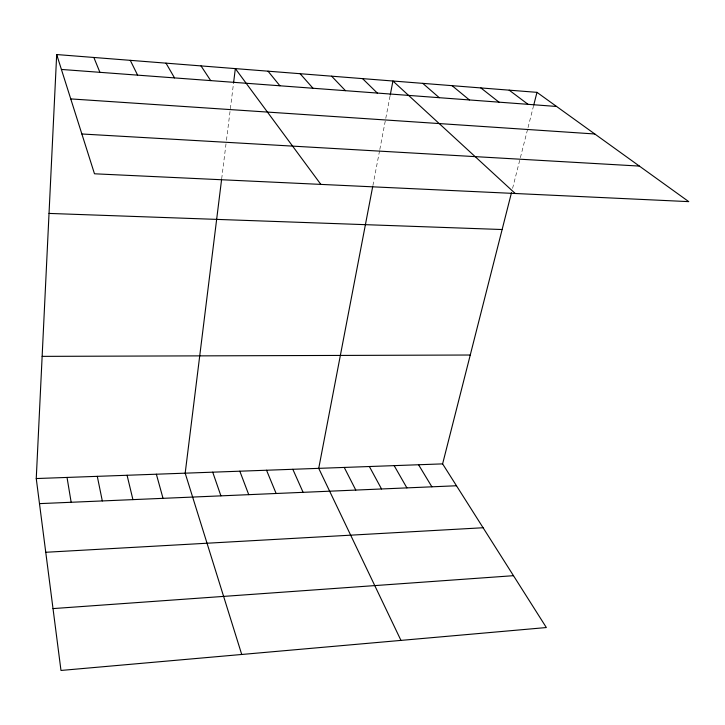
<?xml version="1.0" encoding="UTF-8"?>
<svg xmlns="http://www.w3.org/2000/svg" width="725" height="725" viewBox="0 0 725 725"><rect width="100%" height="100%" fill="white"/><g stroke="black" fill="none" stroke-linecap="round" stroke-linejoin="round"><path stroke-width="0.54" stroke-dasharray="3.62 2.72" d="M221.678 178.83L226.318 141.357M226.463 140.242L233.577 82.849M372.913 185.509L379.601 150.592M379.809 149.486L390.032 96.117M512.575 188.409L527.746 128.697M528.018 127.609L533.455 106.203"/><path stroke-width="1.09" d="M511.487 192.687L442.612 463.882L546.351 627.542L60.982 670.453L36.25 478.545L56.686 54.547L536.971 92.347L688.75 201.632L94.486 173.792L56.686 54.547M221.542 179.918L185.183 473.171L241.724 654.476M233.577 82.849L235.335 68.603L320.858 184.395M372.704 186.588L318.728 468.35L400.961 640.402M390.24 95.029L392.932 81.01L515.248 193.502M533.727 105.143L536.971 92.347M53.016 608.592L513.481 575.686M45.757 552.278L483.086 527.746M39.485 503.63L456.478 485.759M36.25 478.545L442.612 463.882M42.141 356.365L470.262 355.023M49.028 213.422L502.135 229.526M81.871 133.989L639.368 166.079M70.742 98.908L594.799 133.98M61.408 69.446L556.582 106.466M509.168 90.154L528.045 104.328M480.865 87.933L498.981 102.162M452.074 85.668L469.401 99.95M422.766 83.357L439.268 97.694M362.554 78.617L377.308 93.063M331.624 76.188L345.453 90.679M300.123 73.705L312.992 88.251M268.032 71.177L279.895 85.777M201.006 65.903L210.703 80.611M418.561 464.752L431.873 486.81M165.998 63.148L174.526 77.901M394.155 465.631L406.888 487.88M369.378 466.528L381.531 488.967M344.248 467.435L355.785 490.073M130.282 60.338L137.605 75.137M292.827 469.293L303.095 492.329M266.537 470.235L276.134 493.489M93.851 57.474L99.905 72.319M239.83 471.196L248.738 494.658M212.724 472.174L220.907 495.855M156.364 474.213L163.025 498.338M127.074 475.265L132.92 499.625M97.295 476.343L102.307 500.939M67.026 477.431L71.159 502.271"/></g></svg>
